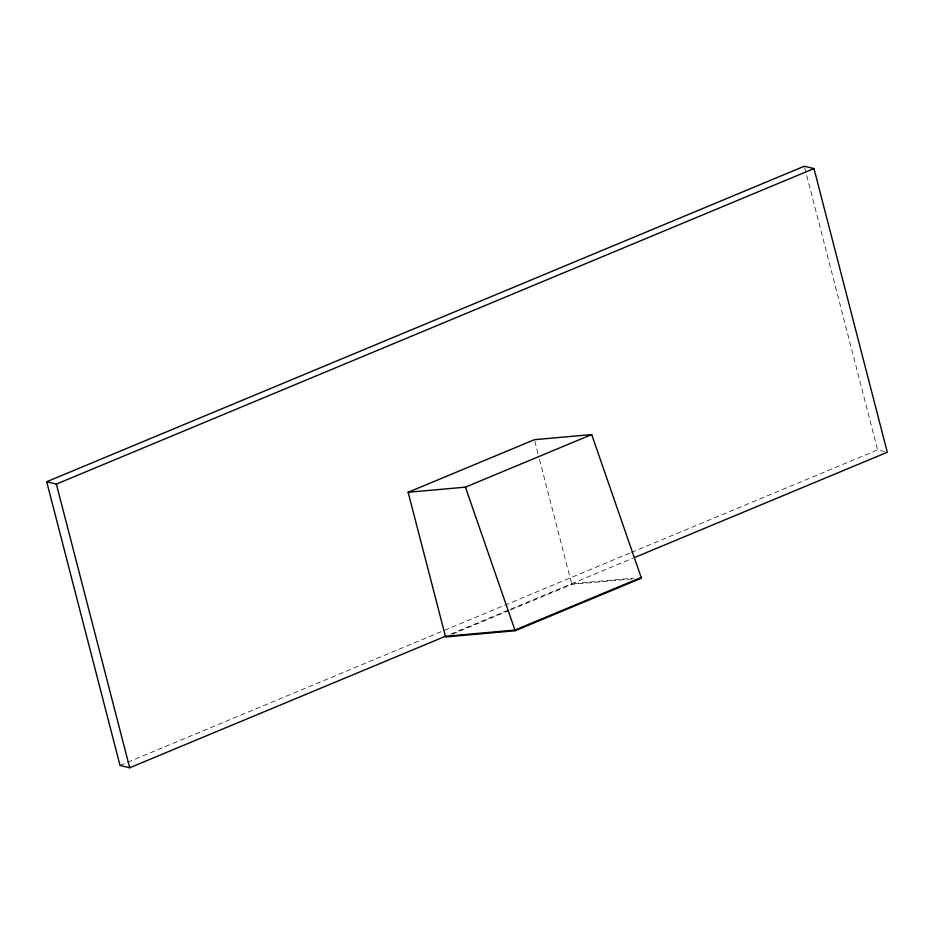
<?xml version="1.0" encoding="UTF-8"?>
<svg xmlns="http://www.w3.org/2000/svg" width="934" height="934" viewBox="0 0 934 934"><rect width="100%" height="100%" fill="white"/><g stroke="black" fill="none" stroke-linecap="round" stroke-linejoin="round"><path stroke-width="0.7" stroke-dasharray="4.67 3.5" d="M120.019 765.425L630.03 553.021M631.372 552.461L877.633 449.896L884.533 451.566M450.737 634.069L632.972 558.17M452.313 634.174L508.726 610.684M510.069 610.124L571.865 584.38L634.174 578.8M539.513 459.458L571.631 583.715L633.941 578.134M571.631 583.715L571.865 584.38M804.676 167.641L877.633 449.896M534.773 441.105L538.054 453.807"/><path stroke-width="1.4" d="M445.927 636.066L129.698 767.771L120.019 765.425L46.7 481.757L804.302 166.229L813.981 168.575L887.3 452.243L634.314 557.61M46.7 481.757L56.367 484.104L813.981 168.575M408.135 492.276L534.4 439.692L591.701 434.555L641.424 578.158L515.159 630.742L445.6 636.976L408.135 492.276L465.436 487.151L591.701 434.555M641.191 577.481L514.926 630.076L445.366 636.299M465.436 487.151L515.159 630.742M56.367 484.104L129.698 767.771"/></g></svg>
